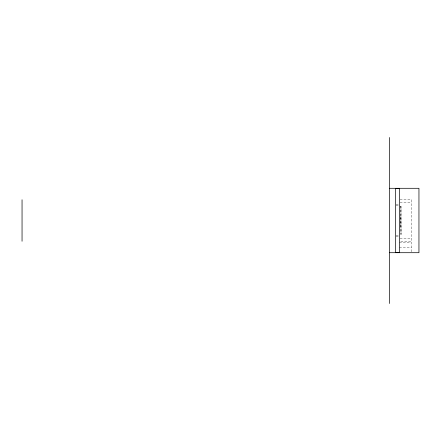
<?xml version="1.0" encoding="UTF-8"?>
<svg xmlns="http://www.w3.org/2000/svg" width="441" height="441" viewBox="0 0 441 441"><rect width="100%" height="100%" fill="white"/><g stroke="black" fill="none" stroke-linecap="round" stroke-linejoin="round"><path stroke-width="0.33" stroke-dasharray="2.21 1.65" d="M400.026 199.751L411.646 199.751L411.646 241.244L400.026 241.255M400.026 202.408L411.646 202.408M396.04 204.398L399.364 204.398M396.04 205.726L399.364 205.726M400.026 206.394L401.018 206.394L401.018 234.612L400.026 234.612M400.814 226.674L400.726 216.685M396.04 235.274L399.364 235.274M396.04 236.602L399.364 236.602M400.026 238.598L411.646 238.598M399.364 242.247L411.315 242.247L411.315 252.208M399.364 247.23L411.315 247.23M400.99 206.394L400.99 234.353L400.759 206.394"/><path stroke-width="0.66" d="M389.403 188.296L418.95 188.296L418.95 252.704L389.403 252.704M389.403 137.498L389.403 303.502M22.05 199.762L22.05 241.244M399.364 188.627L395.379 188.627L395.379 252.373L399.364 252.373L399.364 188.627"/></g></svg>
